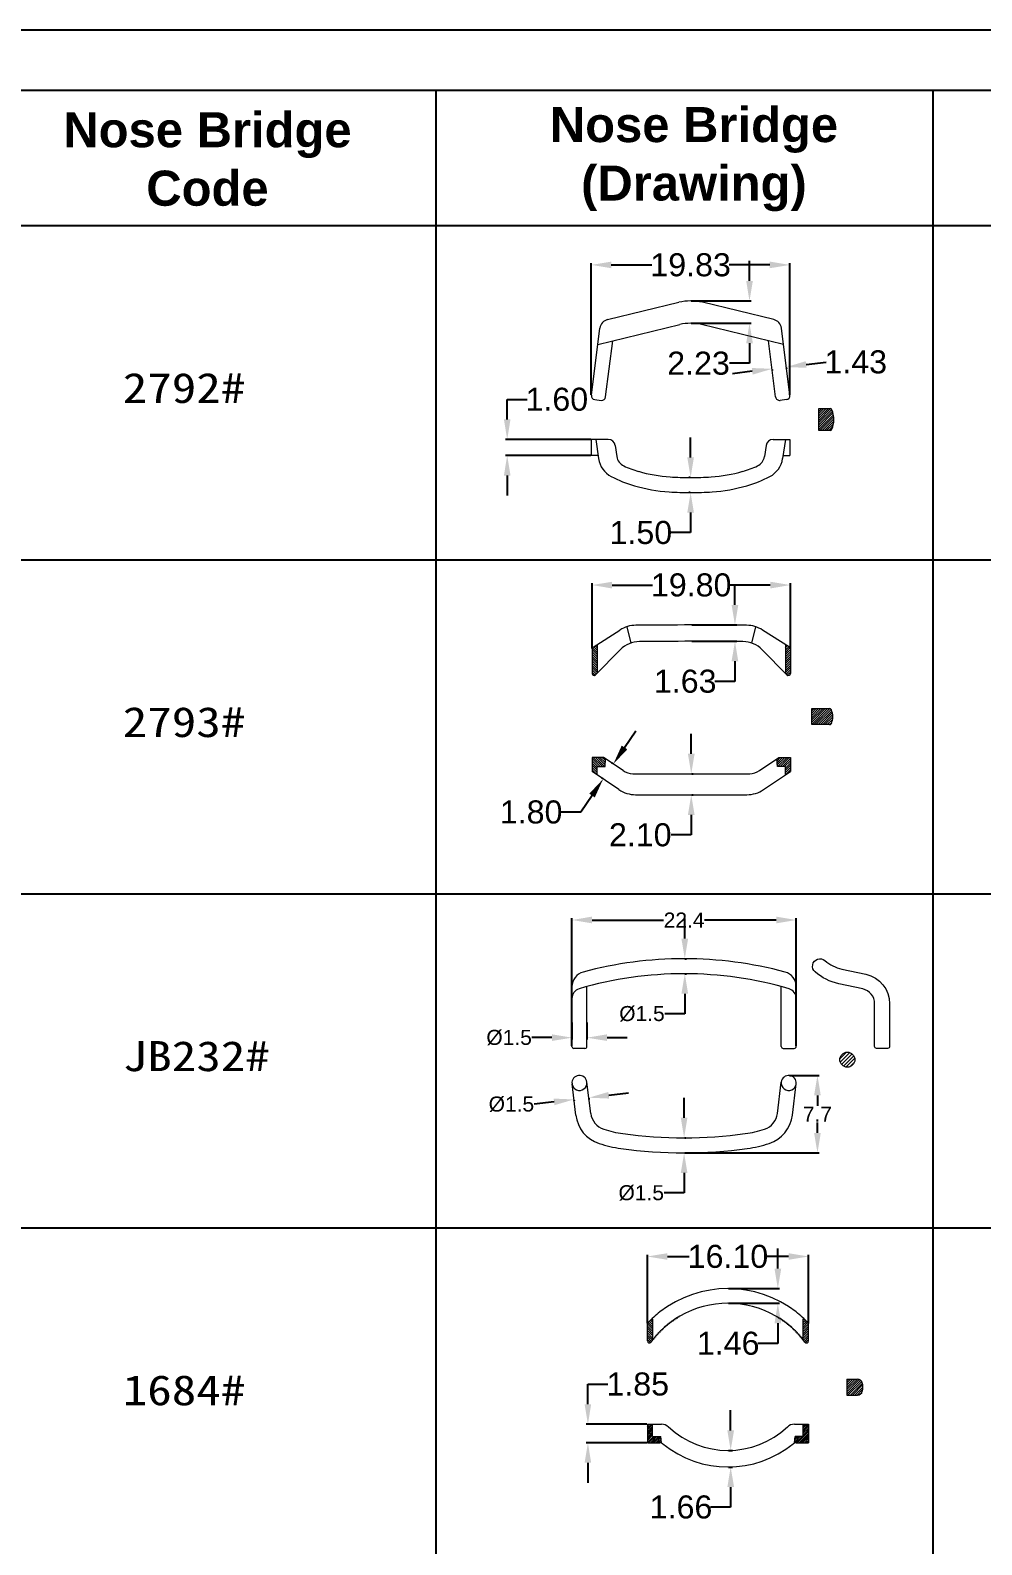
# Model space of a CAD drawing. Header units: inches. Extents: x 3613 to 8393, y -2205 to -794.
# Drawn here: x 5387.3 to 5482.3, y -1379.5 to -1228.4 of the extents above; entities that cross this region are included whole.
import ezdxf

# ---------------------------------------------------------------- set-up
doc = ezdxf.new("R2010")
doc.units = ezdxf.units.IN
doc.header["$MEASUREMENT"] = 0
doc.styles.get("Standard").update_dxf_attribs({"font": 'arial.ttf'})
doc.dimstyles.new('Standard$0', dxfattribs={"dimtxt": 2.3, "dimasz": 2, "dimexe": 1, "dimexo": 1, "dimgap": 1, "dimtad": 0, "dimtih": 1, "dimtoh": 1, "dimdec": 1, "dimzin": 0, "dimdsep": 46, "dimtxsty": 'Standard', "dimcen": 0, "dimclrd": 4, "dimclre": 4, "dimclrt": 4, "dimadec": 1, "dimazin": 0, "dimtfac": 1, "dimtdec": 1, "dimtofl": 0, "dimtmove": 0, "dimatfit": 0, "dimfxl": 1, "dimtolj": 1, "dimtzin": 0, "dimarcsym": 0})

# ---------------------------------------------------------------- blocks, each defined once
blk = doc.blocks.new('*D729')
at = {"color": 0, "lineweight": -2, "transparency": 16777216}
for p, q in [((5443.34, -1264.75), (5443.34, -1251.59)), ((5445.34, -1251.77), (5449.4, -1251.77)), ((5461.17, -1251.77), (5457.12, -1251.77)), ((5463.17, -1264.75), (5463.17, -1251.59))]:
    blk.add_line(p, q, dxfattribs=at)
at = {"color": 0, "transparency": 16777216}
for points in [[(5445.34, -1251.44), (5445.34, -1252.1), (5443.34, -1251.77)], [(5461.17, -1251.44), (5461.17, -1252.1), (5463.17, -1251.77)]]:
    blk.add_solid(points, dxfattribs=at)
at = {"layer": 'Defpoints', "color": 0, "transparency": 16777216}
for p in [(5463.17, -1251.77), (5443.34, -1264.81), (5463.17, -1264.81)]:
    blk.add_point(p, dxfattribs=at)
at = {"color": 0, "lineweight": 9, "transparency": 16777216, "insert": (5453.26, -1251.77), "char_height": 2.3, "attachment_point": 5}
blk.add_mtext('\\A1;19.83', dxfattribs=at)
blk = doc.blocks.new('*D730')
at = {"color": 0, "lineweight": -2, "transparency": 16777216}
for p, q in [((5459.14, -1253.36), (5459.14, -1251.36)), ((5453.32, -1255.36), (5459.32, -1255.36)), ((5453.32, -1257.59), (5459.32, -1257.59)), ((5459.14, -1259.59), (5459.14, -1261.59)), ((5459.14, -1261.59), (5457.14, -1261.59))]:
    blk.add_line(p, q, dxfattribs=at)
at = {"color": 0, "transparency": 16777216}
for points in [[(5458.81, -1253.36), (5459.48, -1253.36), (5459.14, -1255.36)], [(5458.81, -1259.59), (5459.48, -1259.59), (5459.14, -1257.59)]]:
    blk.add_solid(points, dxfattribs=at)
at = {"layer": 'Defpoints', "color": 0, "transparency": 16777216}
for p in [(5453.26, -1255.36), (5453.26, -1257.59), (5459.14, -1257.59)]:
    blk.add_point(p, dxfattribs=at)
at = {"color": 0, "lineweight": 9, "transparency": 16777216, "insert": (5454.05, -1261.59), "char_height": 2.3, "attachment_point": 5}
blk.add_mtext('\\A1;2.23', dxfattribs=at)
blk = doc.blocks.new('*D731')
at = {"color": 0, "lineweight": -2, "transparency": 16777216}
for p, q in [((5464.8, -1261.71), (5466.79, -1261.46)), ((5459.41, -1262.39), (5457.43, -1262.64)), ((5461.41, -1262.2), (5461.42, -1262.32)), ((5462.82, -1262.02), (5462.84, -1262.14))]:
    blk.add_line(p, q, dxfattribs=at)
at = {"color": 0, "transparency": 16777216}
for points in [[(5464.76, -1261.38), (5464.84, -1262.04), (5462.82, -1261.96)], [(5459.37, -1262.06), (5459.46, -1262.72), (5461.4, -1262.14)]]:
    blk.add_solid(points, dxfattribs=at)
at = {"layer": 'Defpoints', "color": 0, "transparency": 16777216}
for p in [(5462.82, -1261.96), (5462.82, -1261.96), (5461.4, -1262.14)]:
    blk.add_point(p, dxfattribs=at)
at = {"color": 0, "lineweight": 9, "transparency": 16777216, "insert": (5469.75, -1261.46), "char_height": 2.3, "attachment_point": 5}
blk.add_mtext('\\A1;1.43', dxfattribs=at)
blk = doc.blocks.new('*D732')
at = {"color": 0, "lineweight": -2, "transparency": 16777216}
for p, q in [((5453.26, -1270.99), (5453.26, -1268.99)), ((5453.2, -1272.99), (5453.08, -1272.99)), ((5453.2, -1274.49), (5453.08, -1274.49)), ((5453.26, -1276.49), (5453.26, -1278.49)), ((5453.26, -1278.49), (5451.26, -1278.49))]:
    blk.add_line(p, q, dxfattribs=at)
at = {"color": 0, "transparency": 16777216}
for points in [[(5452.93, -1270.99), (5453.59, -1270.99), (5453.26, -1272.99)], [(5452.93, -1276.49), (5453.59, -1276.49), (5453.26, -1274.49)]]:
    blk.add_solid(points, dxfattribs=at)
at = {"layer": 'Defpoints', "color": 0, "transparency": 16777216}
for p in [(5453.26, -1272.99), (5453.26, -1274.49), (5453.26, -1274.49)]:
    blk.add_point(p, dxfattribs=at)
at = {"color": 0, "lineweight": 9, "transparency": 16777216, "insert": (5448.29, -1278.49), "char_height": 2.3, "attachment_point": 5}
blk.add_mtext('\\A1;1.50', dxfattribs=at)
blk = doc.blocks.new('*D733')
at = {"color": 0, "lineweight": -2, "transparency": 16777216}
for p, q in [((5434.94, -1267.19), (5434.94, -1265.19)), ((5434.94, -1265.19), (5436.94, -1265.19)), ((5443.28, -1269.19), (5434.76, -1269.19)), ((5443.28, -1270.79), (5434.76, -1270.79)), ((5434.94, -1272.79), (5434.94, -1274.79))]:
    blk.add_line(p, q, dxfattribs=at)
at = {"color": 0, "transparency": 16777216}
for points in [[(5434.61, -1267.19), (5435.27, -1267.19), (5434.94, -1269.19)], [(5434.61, -1272.79), (5435.27, -1272.79), (5434.94, -1270.79)]]:
    blk.add_solid(points, dxfattribs=at)
at = {"layer": 'Defpoints', "color": 0, "transparency": 16777216}
for p in [(5434.94, -1269.19), (5443.34, -1269.19), (5443.34, -1270.79)]:
    blk.add_point(p, dxfattribs=at)
at = {"color": 0, "lineweight": 9, "transparency": 16777216, "insert": (5439.9, -1265.19), "char_height": 2.3, "attachment_point": 5}
blk.add_mtext('\\A1;1.60', dxfattribs=at)
blk = doc.blocks.new('*D734')
at = {"color": 0, "lineweight": -2, "transparency": 16777216}
for p, q in [((5443.42, -1290.04), (5443.42, -1283.54)), ((5445.42, -1283.72), (5449.46, -1283.72)), ((5461.22, -1283.72), (5457.18, -1283.72)), ((5463.22, -1290.04), (5463.22, -1283.54))]:
    blk.add_line(p, q, dxfattribs=at)
at = {"color": 0, "transparency": 16777216}
for points in [[(5445.42, -1283.39), (5445.42, -1284.06), (5443.42, -1283.72)], [(5461.22, -1283.39), (5461.22, -1284.06), (5463.22, -1283.72)]]:
    blk.add_solid(points, dxfattribs=at)
at = {"layer": 'Defpoints', "color": 0, "transparency": 16777216}
for p in [(5463.22, -1283.72), (5443.42, -1290.1), (5463.22, -1290.1)]:
    blk.add_point(p, dxfattribs=at)
at = {"color": 0, "lineweight": 9, "transparency": 16777216, "insert": (5453.32, -1283.72), "char_height": 2.3, "attachment_point": 5}
blk.add_mtext('\\A1;19.80', dxfattribs=at)
blk = doc.blocks.new('*D735')
at = {"color": 0, "lineweight": -2, "transparency": 16777216}
for p, q in [((5457.69, -1285.7), (5457.69, -1283.7)), ((5453.39, -1287.7), (5457.87, -1287.7)), ((5453.39, -1289.33), (5457.87, -1289.33)), ((5457.69, -1291.33), (5457.69, -1293.33)), ((5457.69, -1293.33), (5455.69, -1293.33))]:
    blk.add_line(p, q, dxfattribs=at)
at = {"color": 0, "transparency": 16777216}
for points in [[(5457.35, -1285.7), (5458.02, -1285.7), (5457.69, -1287.7)], [(5457.35, -1291.33), (5458.02, -1291.33), (5457.69, -1289.33)]]:
    blk.add_solid(points, dxfattribs=at)
at = {"layer": 'Defpoints', "color": 0, "transparency": 16777216}
for p in [(5453.32, -1287.7), (5453.32, -1289.33), (5457.69, -1289.33)]:
    blk.add_point(p, dxfattribs=at)
at = {"color": 0, "lineweight": 9, "transparency": 16777216, "insert": (5452.72, -1293.33), "char_height": 2.3, "attachment_point": 5}
blk.add_mtext('\\A1;1.63', dxfattribs=at)
blk = doc.blocks.new('*D736')
at = {"color": 0, "lineweight": -2, "transparency": 16777216}
for p, q in [((5453.32, -1300.56), (5453.32, -1298.56)), ((5453.39, -1302.56), (5453.5, -1302.56)), ((5453.39, -1304.66), (5453.5, -1304.66)), ((5453.32, -1306.66), (5453.32, -1308.66)), ((5453.32, -1308.66), (5451.32, -1308.66))]:
    blk.add_line(p, q, dxfattribs=at)
at = {"color": 0, "transparency": 16777216}
for points in [[(5452.99, -1300.56), (5453.66, -1300.56), (5453.32, -1302.56)], [(5452.99, -1306.66), (5453.66, -1306.66), (5453.32, -1304.66)]]:
    blk.add_solid(points, dxfattribs=at)
at = {"layer": 'Defpoints', "color": 0, "transparency": 16777216}
for p in [(5453.32, -1302.56), (5453.32, -1304.66), (5453.32, -1304.66)]:
    blk.add_point(p, dxfattribs=at)
at = {"color": 0, "lineweight": 9, "transparency": 16777216, "insert": (5448.23, -1308.66), "char_height": 2.3, "attachment_point": 5}
blk.add_mtext('\\A1;2.10', dxfattribs=at)
blk = doc.blocks.new('*D737')
at = {"color": 0, "lineweight": -2, "transparency": 16777216}
for p, q in [((5446.66, -1299.92), (5447.78, -1298.27)), ((5445.49, -1301.54), (5445.39, -1301.48)), ((5444.48, -1303.04), (5444.38, -1302.97)), ((5443.41, -1304.73), (5442.29, -1306.38)), ((5442.29, -1306.38), (5440.29, -1306.38))]:
    blk.add_line(p, q, dxfattribs=at)
at = {"color": 0, "transparency": 16777216}
for points in [[(5446.38, -1299.74), (5446.94, -1300.11), (5445.54, -1301.58)], [(5443.14, -1304.54), (5443.69, -1304.91), (5444.53, -1303.07)]]:
    blk.add_solid(points, dxfattribs=at)
at = {"layer": 'Defpoints', "color": 0, "transparency": 16777216}
for p in [(5445.54, -1301.58), (5444.53, -1303.07), (5444.53, -1303.07)]:
    blk.add_point(p, dxfattribs=at)
at = {"color": 0, "lineweight": 9, "transparency": 16777216, "insert": (5437.33, -1306.38), "char_height": 2.3, "attachment_point": 5}
blk.add_mtext('\\A1;1.80', dxfattribs=at)
blk = doc.blocks.new('*D740')
at = {"color": 0, "lineweight": -2, "transparency": 16777216}
for p, q in [((5441.41, -1329.7), (5441.41, -1316.97)), ((5443.41, -1317.15), (5450.56, -1317.15)), ((5461.81, -1317.15), (5454.66, -1317.15)), ((5463.81, -1329.7), (5463.81, -1316.97))]:
    blk.add_line(p, q, dxfattribs=at)
at = {"color": 0, "transparency": 16777216}
for points in [[(5443.41, -1316.81), (5443.41, -1317.48), (5441.41, -1317.15)], [(5461.81, -1316.81), (5461.81, -1317.48), (5463.81, -1317.15)]]:
    blk.add_solid(points, dxfattribs=at)
at = {"layer": 'Defpoints', "color": 0, "transparency": 16777216}
for p in [(5463.81, -1317.15), (5441.41, -1329.77), (5463.81, -1329.77)]:
    blk.add_point(p, dxfattribs=at)
at = {"color": 0, "lineweight": 9, "transparency": 16777216, "insert": (5452.61, -1317.15), "char_height": 1.5, "attachment_point": 5}
blk.add_mtext('\\A1;22.4', dxfattribs=at)
blk = doc.blocks.new('*D741')
at = {"color": 0, "lineweight": -2, "transparency": 16777216}
for p, q in [((5452.68, -1319.01), (5452.68, -1317.01)), ((5452.67, -1321.01), (5452.86, -1321.01)), ((5452.67, -1322.51), (5452.86, -1322.51)), ((5452.68, -1324.51), (5452.68, -1326.51)), ((5452.68, -1326.51), (5450.68, -1326.51))]:
    blk.add_line(p, q, dxfattribs=at)
at = {"color": 0, "transparency": 16777216}
for points in [[(5452.34, -1319.01), (5453.01, -1319.01), (5452.68, -1321.01)], [(5452.34, -1324.51), (5453.01, -1324.51), (5452.68, -1322.51)]]:
    blk.add_solid(points, dxfattribs=at)
at = {"layer": 'Defpoints', "color": 0, "transparency": 16777216}
for p in [(5452.61, -1321.01), (5452.61, -1322.51), (5452.68, -1322.51)]:
    blk.add_point(p, dxfattribs=at)
at = {"color": 0, "lineweight": 9, "transparency": 16777216, "insert": (5448.4, -1326.51), "char_height": 1.5, "attachment_point": 5}
blk.add_mtext('\\A1;%%C1.5', dxfattribs=at)
blk = doc.blocks.new('*D742')
at = {"color": 0, "lineweight": -2, "transparency": 16777216}
for p, q in [((5452.61, -1336.89), (5452.61, -1334.89)), ((5452.67, -1338.89), (5452.79, -1338.89)), ((5452.67, -1340.39), (5452.79, -1340.39)), ((5452.61, -1342.39), (5452.61, -1344.39)), ((5452.61, -1344.39), (5450.61, -1344.39))]:
    blk.add_line(p, q, dxfattribs=at)
at = {"color": 0, "transparency": 16777216}
for points in [[(5452.28, -1336.89), (5452.94, -1336.89), (5452.61, -1338.89)], [(5452.28, -1342.39), (5452.94, -1342.39), (5452.61, -1340.39)]]:
    blk.add_solid(points, dxfattribs=at)
at = {"layer": 'Defpoints', "color": 0, "transparency": 16777216}
for p in [(5452.61, -1338.89), (5452.61, -1340.39), (5452.61, -1340.39)]:
    blk.add_point(p, dxfattribs=at)
at = {"color": 0, "lineweight": 9, "transparency": 16777216, "insert": (5448.33, -1344.39), "char_height": 1.5, "attachment_point": 5}
blk.add_mtext('\\A1;%%C1.5', dxfattribs=at)
blk = doc.blocks.new('*D743')
at = {"color": 0, "lineweight": -2, "transparency": 16777216}
for p, q in [((5445.08, -1334.64), (5447.06, -1334.4)), ((5439.62, -1335.3), (5437.63, -1335.54)), ((5441.61, -1335.12), (5441.63, -1335.24)), ((5443.1, -1334.94), (5443.11, -1335.06))]:
    blk.add_line(p, q, dxfattribs=at)
at = {"color": 0, "transparency": 16777216}
for points in [[(5445.04, -1334.31), (5445.12, -1334.97), (5443.09, -1334.88)], [(5439.58, -1334.97), (5439.66, -1335.63), (5441.6, -1335.06)]]:
    blk.add_solid(points, dxfattribs=at)
at = {"layer": 'Defpoints', "color": 0, "transparency": 16777216}
for p in [(5441.6, -1335.06), (5441.6, -1335.06), (5443.09, -1334.88)]:
    blk.add_point(p, dxfattribs=at)
at = {"color": 0, "lineweight": 9, "transparency": 16777216, "insert": (5435.36, -1335.54), "char_height": 1.5, "attachment_point": 5}
blk.add_mtext('\\A1;%%C1.5', dxfattribs=at)
blk = doc.blocks.new('*D739')
at = {"color": 0, "lineweight": -2, "transparency": 16777216}
for p, q in [((5463.12, -1332.66), (5466.11, -1332.66)), ((5465.93, -1334.66), (5465.93, -1335.68)), ((5465.93, -1338.39), (5465.93, -1337.36)), ((5452.67, -1340.39), (5466.11, -1340.39))]:
    blk.add_line(p, q, dxfattribs=at)
at = {"color": 0, "transparency": 16777216}
for points in [[(5465.59, -1334.66), (5466.26, -1334.66), (5465.93, -1332.66)], [(5465.59, -1338.39), (5466.26, -1338.39), (5465.93, -1340.39)]]:
    blk.add_solid(points, dxfattribs=at)
at = {"layer": 'Defpoints', "color": 0, "transparency": 16777216}
for p in [(5463.06, -1332.66), (5452.61, -1340.39), (5465.93, -1340.39)]:
    blk.add_point(p, dxfattribs=at)
at = {"color": 0, "lineweight": 9, "transparency": 16777216, "insert": (5465.93, -1336.52), "char_height": 1.5, "attachment_point": 5}
blk.add_mtext('\\A1;7.7', dxfattribs=at)
blk = doc.blocks.new('*D738')
at = {"color": 0, "lineweight": -2, "transparency": 16777216}
for p, q in [((5441.41, -1327.37), (5441.41, -1329.07)), ((5442.91, -1327.37), (5442.91, -1329.07)), ((5439.41, -1328.89), (5437.41, -1328.89)), ((5444.91, -1328.89), (5446.91, -1328.89))]:
    blk.add_line(p, q, dxfattribs=at)
at = {"color": 0, "transparency": 16777216}
for points in [[(5439.41, -1328.56), (5439.41, -1329.22), (5441.41, -1328.89)], [(5444.91, -1328.56), (5444.91, -1329.22), (5442.91, -1328.89)]]:
    blk.add_solid(points, dxfattribs=at)
at = {"layer": 'Defpoints', "color": 0, "transparency": 16777216}
for p in [(5441.41, -1327.3), (5442.91, -1327.3), (5441.41, -1328.89)]:
    blk.add_point(p, dxfattribs=at)
at = {"color": 0, "lineweight": 9, "transparency": 16777216, "insert": (5435.13, -1328.89), "char_height": 1.5, "attachment_point": 5}
blk.add_mtext('\\A1;%%C1.5', dxfattribs=at)
blk = doc.blocks.new('*D751')
at = {"color": 0, "lineweight": -2, "transparency": 16777216}
for p, q in [((5448.94, -1357.43), (5448.94, -1350.55)), ((5450.94, -1350.73), (5453.13, -1350.73)), ((5463.04, -1350.73), (5460.85, -1350.73)), ((5465.04, -1357.43), (5465.04, -1350.55))]:
    blk.add_line(p, q, dxfattribs=at)
at = {"color": 0, "transparency": 16777216}
for points in [[(5450.94, -1350.4), (5450.94, -1351.06), (5448.94, -1350.73)], [(5463.04, -1350.4), (5463.04, -1351.06), (5465.04, -1350.73)]]:
    blk.add_solid(points, dxfattribs=at)
at = {"layer": 'Defpoints', "color": 0, "transparency": 16777216}
for p in [(5465.04, -1350.73), (5448.94, -1357.49), (5465.04, -1357.49)]:
    blk.add_point(p, dxfattribs=at)
at = {"color": 0, "lineweight": 9, "transparency": 16777216, "insert": (5456.99, -1350.73), "char_height": 2.3, "attachment_point": 5}
blk.add_mtext('\\A1;16.10', dxfattribs=at)
blk = doc.blocks.new('*D752')
at = {"color": 0, "lineweight": -2, "transparency": 16777216}
for p, q in [((5461.97, -1351.94), (5461.97, -1349.94)), ((5457.05, -1353.94), (5462.15, -1353.94)), ((5457.05, -1355.4), (5462.15, -1355.4)), ((5461.97, -1357.4), (5461.97, -1359.4)), ((5461.97, -1359.4), (5459.97, -1359.4))]:
    blk.add_line(p, q, dxfattribs=at)
at = {"color": 0, "transparency": 16777216}
for points in [[(5461.64, -1351.94), (5462.31, -1351.94), (5461.97, -1353.94)], [(5461.64, -1357.4), (5462.31, -1357.4), (5461.97, -1355.4)]]:
    blk.add_solid(points, dxfattribs=at)
at = {"layer": 'Defpoints', "color": 0, "transparency": 16777216}
for p in [(5456.99, -1353.94), (5456.99, -1355.4), (5461.97, -1355.4)]:
    blk.add_point(p, dxfattribs=at)
at = {"color": 0, "lineweight": 9, "transparency": 16777216, "insert": (5457.01, -1359.4), "char_height": 2.3, "attachment_point": 5}
blk.add_mtext('\\A1;1.46', dxfattribs=at)
blk = doc.blocks.new('*D753')
at = {"color": 0, "lineweight": -2, "transparency": 16777216}
for p, q in [((5443, -1365.47), (5443, -1363.47)), ((5443, -1363.47), (5445, -1363.47)), ((5448.88, -1367.47), (5442.82, -1367.47)), ((5448.88, -1369.32), (5442.82, -1369.32)), ((5443, -1371.32), (5443, -1373.32))]:
    blk.add_line(p, q, dxfattribs=at)
at = {"color": 0, "transparency": 16777216}
for points in [[(5442.67, -1365.47), (5443.33, -1365.47), (5443, -1367.47)], [(5442.67, -1371.32), (5443.33, -1371.32), (5443, -1369.32)]]:
    blk.add_solid(points, dxfattribs=at)
at = {"layer": 'Defpoints', "color": 0, "transparency": 16777216}
for p in [(5443, -1367.47), (5448.94, -1367.47), (5448.94, -1369.32)]:
    blk.add_point(p, dxfattribs=at)
at = {"color": 0, "lineweight": 9, "transparency": 16777216, "insert": (5447.98, -1363.47), "char_height": 2.3, "attachment_point": 5}
blk.add_mtext('\\A1;1.85', dxfattribs=at)
blk = doc.blocks.new('*D750')
at = {"color": 0, "lineweight": -2, "transparency": 16777216}
for p, q in [((5457.26, -1368.08), (5457.26, -1366.08)), ((5457.05, -1370.08), (5457.44, -1370.08)), ((5457.05, -1371.74), (5457.44, -1371.74)), ((5457.26, -1373.74), (5457.26, -1375.74)), ((5457.26, -1375.74), (5455.26, -1375.74))]:
    blk.add_line(p, q, dxfattribs=at)
at = {"color": 0, "transparency": 16777216}
for points in [[(5456.93, -1368.08), (5457.6, -1368.08), (5457.26, -1370.08)], [(5456.93, -1373.74), (5457.6, -1373.74), (5457.26, -1371.74)]]:
    blk.add_solid(points, dxfattribs=at)
at = {"layer": 'Defpoints', "color": 0, "transparency": 16777216}
for p in [(5456.99, -1370.08), (5456.99, -1371.74), (5457.26, -1371.74)]:
    blk.add_point(p, dxfattribs=at)
at = {"color": 0, "lineweight": 9, "transparency": 16777216, "insert": (5452.3, -1375.74), "char_height": 2.3, "attachment_point": 5}
blk.add_mtext('\\A1;1.66', dxfattribs=at)

msp = doc.modelspace()

# ---------------------------------------------------------------- hatches: boundary and pattern name
at = {"lineweight": 9}
h = msp.add_hatch(dxfattribs=at)
h.set_pattern_fill('ANSI31', color=1, scale=0.05, style=0)
h.set_pattern_definition([(45, (3966.16038, -1934.71882), (-0.112253202, 0.112253202), [])])
edge = h.paths.add_edge_path()
edge.add_arc((5467.182, -1268.101), 0.2, 270, 337.43103)
edge.add_arc((5465.017, -1267.201), 2.545, 337.43103, 382.56897)
edge.add_arc((5467.182, -1266.301), 0.2, 22.56897, 90)
edge.add_line((5467.182, -1266.101), (5466.062, -1266.101))
edge.add_line((5466.062, -1266.101), (5466.062, -1268.301))
edge.add_line((5466.062, -1268.301), (5467.182, -1268.301))
h = msp.add_hatch(dxfattribs=at)
h.set_pattern_fill('ANSI31', color=1, scale=0.05, style=0)
h.set_pattern_definition([(135, (6966.41639, -1981.36077), (0.112253202, 0.112253202), [])])
h.paths.add_polyline_path([(5443.423, -1292.543, 0.6710256), (5443.766, -1292.683), (5443.923, -1292.523), (5443.923, -1289.668), (5443.515, -1289.93, 0.255362), (5443.423, -1290.098)])
h = msp.add_hatch(dxfattribs=at)
h.set_pattern_fill('ANSI31', color=1, scale=0.05, style=0)
h.set_pattern_definition([(45, (3940.23023, -1981.36077), (-0.112253202, 0.112253202), [])])
h.paths.add_polyline_path([(5463.223, -1290.098, 0.255362), (5463.131, -1289.93), (5462.723, -1289.668), (5462.723, -1292.523), (5462.881, -1292.683, 0.6710256), (5463.223, -1292.543)])
h = msp.add_hatch(dxfattribs=at)
h.set_pattern_fill('ANSI31', color=1, scale=0.05, style=0)
h.set_pattern_definition([(45, (3940.23023, -1980.85708), (-0.112253202, 0.112253202), [])])
edge = h.paths.add_edge_path()
edge.add_arc((5467.133, -1296.253), 0.2, 23.57818, 90)
edge.add_line((5467.133, -1296.053), (5465.358, -1296.053))
edge.add_line((5465.358, -1296.053), (5465.358, -1297.653))
edge.add_line((5465.358, -1297.653), (5467.133, -1297.653))
edge.add_arc((5467.133, -1297.453), 0.2, 270, 336.42182)
edge.add_arc((5465.758, -1296.853), 1.7, 336.42182, 383.57818)
h = msp.add_hatch(dxfattribs=at)
h.set_pattern_fill('ANSI31', color=1, scale=0.05, style=0)
h.set_pattern_definition([(135, (6966.41639, -1983.2518), (0.112253202, 0.112253202), [])])
h.paths.add_polyline_path([(5443.423, -1300.921), (5443.423, -1302.321), (5443.923, -1302.659), (5443.923, -1301.834), (5444.718, -1301.834), (5444.769, -1301.059), (5444.566, -1300.921)])
h = msp.add_hatch(dxfattribs=at)
h.set_pattern_fill('ANSI31', color=1, scale=0.05, style=0)
h.set_pattern_definition([(45, (3940.23023, -1983.2518), (-0.112253202, 0.112253202), [])])
h.paths.add_polyline_path([(5462.08, -1300.921), (5461.877, -1301.059), (5461.928, -1301.834), (5462.723, -1301.834), (5462.723, -1302.659), (5463.223, -1302.321), (5463.223, -1300.921)])
at = {"lineweight": 9, "ltscale": 2}
h = msp.add_hatch(dxfattribs=at)
h.set_pattern_fill('ANSI31', color=1, scale=2, style=0)
edge = h.paths.add_edge_path()
edge.add_arc((5468.914, -1331.086), 0.75, 0, 360)
at = {"lineweight": 9}
h = msp.add_hatch(dxfattribs=at)
h.set_pattern_fill('ANSI31', color=1, scale=0.05, style=0)
h.set_pattern_definition([(135, (9206.67022, 1377.9964), (0.1122532015, 0.1122532015), [])])
h.paths.add_polyline_path([(5448.941, -1359.152, 0.7265835), (5449.303, -1359.269, -0.1060031), (5452.197, -1356.672, -0.0000085), (5452.197, -1356.672, 0.098825), (5449.461, -1359.058, 0.0107372), (5449.488, -1357.532, 0.0171996), (5449.464, -1356.888, 0.0152578), (5448.995, -1357.357, 0.1909326), (5448.941, -1357.494)])
h = msp.add_hatch(dxfattribs=at)
h.set_pattern_fill('ANSI31', color=1, scale=0.05, style=0)
h.set_pattern_definition([(45, (1707.3126, 1377.9964), (-0.1122532015, 0.1122532015), [])])
h.paths.add_polyline_path([(5465.042, -1359.152, -0.7265835), (5464.68, -1359.269, 0.1060031), (5461.786, -1356.672, 0.0000085), (5461.786, -1356.672, -0.098825), (5464.522, -1359.058, -0.0107372), (5464.495, -1357.532, -0.0171996), (5464.519, -1356.888, -0.0152578), (5464.988, -1357.357, -0.1909326), (5465.042, -1357.494)])
h = msp.add_hatch(dxfattribs=at)
h.set_pattern_fill('ANSI31', color=1, scale=0.05, style=0)
h.set_pattern_definition([(45, (-589.57784, 2735.78862), (-0.1122532015, 0.1122532015), [])])
edge = h.paths.add_edge_path()
edge.add_arc((5469.923, -1364.06), 0.5, 270, 347.58468)
edge.add_arc((5468.561, -1363.76), 1.895, 347.58468, 372.41532)
edge.add_arc((5469.923, -1363.46), 0.5, 12.41532, 90)
edge.add_line((5469.923, -1362.96), (5469.106, -1362.96))
edge.add_arc((5469.106, -1363.21), 0.25, 90, 180)
edge.add_line((5468.856, -1363.21), (5468.856, -1364.31))
edge.add_arc((5469.106, -1364.31), 0.25, 180, 270)
edge.add_line((5469.106, -1364.56), (5469.923, -1364.56))
at = {"linetype": 'ByBlock', "lineweight": 9}
h = msp.add_hatch(dxfattribs=at)
h.set_pattern_fill('ANSI31', color=1)
h.set_pattern_definition([(45, (4301.96117, -1630.9591), (-0.088388348, 0.088388348), [])])
edge = h.paths.add_edge_path()
edge.add_line((5465.042, -1369.299), (5465.042, -1367.495))
edge.add_line((5465.042, -1367.495), (5464.515, -1367.495))
edge.add_line((5464.515, -1367.495), (5464.515, -1368.679))
edge.add_line((5464.515, -1368.679), (5463.695, -1368.679))
edge.add_line((5463.695, -1368.679), (5463.621, -1369.334))
edge.add_arc((5463.805, -1369.799), 0.5, 90, 111.51496, ccw=False)
edge.add_line((5463.805, -1369.299), (5465.042, -1369.299))
edge = h.paths.add_edge_path()
edge.add_line((5448.941, -1367.495), (5448.941, -1369.299))
edge.add_line((5448.941, -1369.299), (5450.178, -1369.299))
edge.add_arc((5450.178, -1369.799), 0.5, 68.48504, 90, ccw=False)
edge.add_line((5450.361, -1369.334), (5450.288, -1368.679))
edge.add_line((5450.288, -1368.679), (5449.468, -1368.679))
edge.add_line((5449.468, -1368.679), (5449.468, -1367.495))
edge.add_line((5449.468, -1367.495), (5448.941, -1367.495))

# ---------------------------------------------------------------- linework, layer by layer
for p, q in [((5708.23, -1234.354), (5298.974, -1234.354)), ((5427.799, -1234.354), (5427.799, -1490.315)), ((5477.447, -1234.354), (5477.447, -1490.315)), ((5311.792, -1247.848), (5708.23, -1247.848)), ((5311.792, -1281.189), (5708.23, -1281.189)), ((5311.792, -1314.531), (5708.23, -1314.531)), ((5311.792, -1347.873), (5708.23, -1347.873))]:
    msp.add_line(p, q)
at = {"color": 0, "lineweight": 9}
for p, q in [((5444.962, -1257.222), (5452.082, -1255.503)), ((5461.556, -1257.222), (5454.436, -1255.503)), ((5443.347, -1264.763), (5444.193, -1258.081)), ((5443.988, -1259.7), (5452.185, -1257.721)), ((5462.53, -1259.7), (5454.333, -1257.721)), ((5463.172, -1264.763), (5462.325, -1258.081)), ((5444.765, -1264.942), (5445.475, -1259.341)), ((5461.753, -1264.942), (5461.043, -1259.341)), ((5443.693, -1265.21), (5444.318, -1265.289)), ((5462.825, -1265.21), (5462.2, -1265.289)), ((5466.062, -1266.101), (5467.182, -1266.101)), ((5466.062, -1268.301), (5466.062, -1266.101)), ((5445.029, -1269.19), (5443.343, -1269.19)), ((5443.343, -1269.19), (5443.343, -1270.79)), ((5443.794, -1269.19), (5444.071, -1271.102)), ((5461.489, -1269.19), (5463.175, -1269.19)), ((5462.724, -1269.19), (5462.447, -1271.102)), ((5463.175, -1269.19), (5463.175, -1270.79)), ((5467.182, -1268.301), (5466.062, -1268.301)), ((5444.026, -1270.79), (5443.343, -1270.79)), ((5445.722, -1269.789), (5445.883, -1270.904)), ((5460.796, -1269.789), (5460.635, -1270.904)), ((5462.492, -1270.79), (5463.175, -1270.79)), ((5443.515, -1289.93), (5446.194, -1288.211)), ((5446.897, -1287.878), (5447.297, -1289.506)), ((5459.749, -1287.878), (5459.349, -1289.506)), ((5463.131, -1289.93), (5460.453, -1288.211)), ((5443.423, -1290.098), (5443.423, -1292.543)), ((5446.239, -1290.171), (5443.766, -1292.683)), ((5443.923, -1289.668), (5443.923, -1292.523)), ((5460.408, -1290.171), (5462.881, -1292.683)), ((5462.723, -1289.668), (5462.723, -1292.523)), ((5463.223, -1290.098), (5463.223, -1292.543)), ((5465.358, -1296.053), (5467.133, -1296.053)), ((5465.358, -1297.653), (5465.358, -1296.053)), ((5467.133, -1297.653), (5465.358, -1297.653)), ((5443.423, -1300.921), (5443.423, -1302.321)), ((5444.566, -1300.921), (5443.423, -1300.921)), ((5446.513, -1302.237), (5444.566, -1300.921)), ((5444.718, -1301.834), (5444.769, -1301.059)), ((5460.133, -1302.237), (5462.08, -1300.921)), ((5461.928, -1301.834), (5461.877, -1301.059)), ((5462.08, -1300.921), (5463.223, -1300.921)), ((5463.223, -1300.921), (5463.223, -1302.321)), ((5446.103, -1304.132), (5443.423, -1302.321)), ((5443.923, -1302.659), (5443.923, -1301.834)), ((5443.923, -1301.834), (5444.718, -1301.834)), ((5460.544, -1304.132), (5463.223, -1302.321)), ((5462.723, -1301.834), (5461.928, -1301.834)), ((5462.723, -1302.659), (5462.723, -1301.834)), ((5441.408, -1329.766), (5441.408, -1323.792)), ((5442.908, -1329.766), (5442.908, -1323.792)), ((5462.311, -1329.766), (5462.311, -1323.792)), ((5463.811, -1329.766), (5463.811, -1323.792)), ((5442.708, -1329.966), (5441.608, -1329.966)), ((5462.511, -1329.966), (5463.611, -1329.966)), ((5441.793, -1336.626), (5441.414, -1333.498)), ((5443.282, -1336.445), (5442.903, -1333.317)), ((5461.937, -1336.445), (5462.316, -1333.317)), ((5463.426, -1336.626), (5463.805, -1333.498)), ((5468.856, -1362.96), (5468.856, -1364.56)), ((5468.856, -1362.96), (5469.923, -1362.96)), ((5468.856, -1364.56), (5469.923, -1364.56)), ((5448.941, -1367.47), (5450.354, -1367.47)), ((5463.629, -1367.47), (5465.042, -1367.47)), ((5448.941, -1369.324), (5450.178, -1369.324)), ((5463.805, -1369.324), (5465.042, -1369.324))]:
    msp.add_line(p, q, dxfattribs=at)
at = {"lineweight": 9}
for p, q in [((5448.941, -1359.152), (5448.941, -1357.494)), ((5465.042, -1359.152), (5465.042, -1357.494))]:
    msp.add_line(p, q, dxfattribs=at)
at = {"color": 0, "linetype": 'ByBlock', "lineweight": 9}
for p, q in [((5448.941, -1367.47), (5448.941, -1369.324)), ((5449.468, -1368.679), (5449.468, -1367.495)), ((5464.515, -1368.679), (5464.515, -1367.495)), ((5465.042, -1367.47), (5465.042, -1369.324)), ((5449.468, -1368.679), (5450.288, -1368.679)), ((5450.361, -1369.334), (5450.288, -1368.679)), ((5463.621, -1369.334), (5463.695, -1368.679)), ((5464.515, -1368.679), (5463.695, -1368.679))]:
    msp.add_line(p, q, dxfattribs=at)
msp.add_lwpolyline([(5712.268, -1525.354), (5712.268, -1228.354), (5292.268, -1228.354), (5292.268, -1525.354)], close=True)
at = {"color": 0, "lineweight": 9}
msp.add_lwpolyline([(5472.938, -1329.966), (5471.838, -1329.966, -0.4142136), (5471.638, -1329.766), (5471.638, -1325.498, 0.3527159), (5470.457, -1324.033), (5468.048, -1323.508, -0.126003), (5465.696, -1322.328, -1), (5466.68, -1321.196, 0.126003), (5468.367, -1322.043), (5470.776, -1322.567, -0.3527159), (5473.138, -1325.498), (5473.138, -1329.766, -0.4142136)], format="xyb", close=True, dxfattribs=at)
at = {"lineweight": 9}
for points in [[(5449.461, -1359.058, 0.0107372), (5449.488, -1357.532, 0.0171996), (5449.464, -1356.888)], [(5464.522, -1359.058, -0.0107372), (5464.495, -1357.532, -0.0171996), (5464.519, -1356.888)]]:
    msp.add_lwpolyline(points, format="xyb", dxfattribs=at)
at = {"color": 0, "lineweight": 9}
msp.add_circle((5468.914, -1331.086), 0.75, dxfattribs=at)
for centre, radius, start, end in [((5453.259, -1260.378), 5.015, 90, 103.5714), ((5453.259, -1260.378), 5.015, 76.4286, 90), ((5445.2, -1258.209), 1.015, 103.5714, 172.77948), ((5461.318, -1258.209), 1.015, 7.22052, 76.4286), ((5453.259, -1262.169), 4.576, 90, 103.5714), ((5453.259, -1262.169), 4.576, 76.4286, 90), ((5443.743, -1264.813), 0.4, 172.77948, 262.77948), ((5444.368, -1264.892), 0.4, 262.77948, 352.77948), ((5462.15, -1264.892), 0.4, 187.22052, 277.22052), ((5462.775, -1264.813), 0.4, 277.22052, 7.22052), ((5467.182, -1266.301), 0.2, 22.56897, 90), ((5465.017, -1267.201), 2.545, 337.43103, 22.56897), ((5445.029, -1269.89), 0.7, 8.23651, 90), ((5461.489, -1269.89), 0.7, 90, 171.76349), ((5467.182, -1268.101), 0.2, 270, 337.43103), ((5447.071, -1270.732), 1.2, 188.23651, 245.59313), ((5459.447, -1270.732), 1.2, 294.40687, 351.76349), ((5446.453, -1270.757), 2.406, 188.23651, 242.40064), ((5451.05, -1261.963), 10.83, 245.59313, 253.94934), ((5452.196, -1257.981), 14.973, 253.94934, 266.21358), ((5454.323, -1257.981), 14.973, 273.78642, 286.05066), ((5455.468, -1261.963), 10.83, 286.05066, 294.40687), ((5460.066, -1270.757), 2.406, 297.59936, 351.76349), ((5451.05, -1261.963), 12.33, 242.40064, 253.94934), ((5452.196, -1257.981), 16.473, 253.94934, 266.21358), ((5453.259, -1241.912), 31.078, 266.21358, 270), ((5453.259, -1241.912), 31.078, 270, 273.78642), ((5454.323, -1257.981), 16.473, 273.78642, 286.05066), ((5455.468, -1261.963), 12.33, 286.05066, 297.59936), ((5453.259, -1241.912), 32.578, 266.21358, 270), ((5453.259, -1241.912), 32.578, 270, 273.78642), ((5457.362, -2529.352), 1241.656, 90.186345, 90.441246), ((5449.285, -2529.352), 1241.656, 89.558754, 89.813655), ((5447.823, -1290.748), 3.015, 90.44125, 122.6999), ((5458.824, -1290.748), 3.015, 57.3001, 89.55875), ((5443.623, -1290.098), 0.2, 122.6999, 180), ((5448.176, -1292.078), 2.718, 90.42537, 135.45049), ((5457.362, -2529.352), 1240.026, 90.18659, 90.425368), ((5449.285, -2529.352), 1240.026, 89.574632, 89.81341), ((5458.471, -1292.078), 2.718, 44.54951, 89.57463), ((5463.023, -1290.098), 0.2, 0, 57.3001), ((5443.623, -1292.543), 0.2, 180, 315.45049), ((5463.023, -1292.543), 0.2, 224.54951, 0), ((5467.133, -1296.253), 0.2, 23.57818, 90), ((5465.758, -1296.853), 1.7, 336.42182, 23.57818), ((5467.133, -1297.453), 0.2, 270, 336.42182), ((5447.521, -1300.746), 1.8, 235.94411, 268.63132), ((5453.323, -90.41), 1212.149, 269.723711, 270), ((5453.323, -90.41), 1212.149, 270, 270.276289), ((5459.125, -1300.746), 1.8, 271.36868, 304.05589), ((5447.783, -1301.647), 3, 235.94411, 269.73791), ((5458.864, -1301.647), 3, 270.26209, 304.05589), ((5453.323, -90.41), 1214.249, 269.737905, 270), ((5453.323, -90.41), 1214.249, 270, 270.262095), ((5442.908, -1323.792), 1.5, 105.02874, 180), ((5452.609, -1359.924), 38.913, 74.97126, 105.02874), ((5462.311, -1323.792), 1.5, 0, 74.97126), ((5452.609, -1359.924), 37.413, 73.73047, 106.26953), ((5442.408, -1324.97), 1, 106.26953, 180), ((5462.811, -1324.97), 1, 0, 73.73047), ((5441.608, -1329.766), 0.2, 180, 270), ((5442.708, -1329.766), 0.2, 270, 360), ((5462.511, -1329.766), 0.2, 180, 270), ((5463.611, -1329.766), 0.2, 270, 360), ((5442.158, -1333.407), 0.75, 6.91866, 186.91866), ((5463.061, -1333.407), 0.75, 353.08134, 173.08134), ((5442.158, -1333.407), 0.75, 186.91866, 6.91866), ((5463.061, -1333.407), 0.75, 173.08134, 353.08134), ((5445.169, -1336.216), 3.4, 186.91866, 251.97364), ((5445.169, -1336.216), 1.9, 186.91866, 251.97364), ((5460.05, -1336.216), 1.9, 288.02636, 353.08134), ((5460.05, -1336.216), 3.4, 288.02636, 353.08134), ((5448.062, -1327.326), 11.249, 251.97364, 262.03516), ((5452.609, -1294.822), 44.07, 262.03516, 277.96484), ((5457.157, -1327.326), 11.249, 277.96484, 288.02636), ((5448.062, -1327.326), 12.749, 251.97364, 262.03516), ((5452.609, -1294.822), 45.57, 262.03516, 277.96484), ((5457.157, -1327.326), 12.749, 277.96484, 288.02636), ((5469.923, -1363.46), 0.5, 12.41532, 90), ((5469.923, -1364.06), 0.5, 270, 347.58468), ((5468.561, -1363.76), 1.895, 347.58468, 12.41532), ((5450.354, -1368.495), 1.025, 46.9515, 90), ((5456.991, -1361.389), 8.698, 226.9515, 313.0485), ((5463.629, -1368.495), 1.025, 90, 133.0485), ((5450.178, -1369.799), 0.475, 50.99098, 90), ((5456.991, -1361.388), 10.349, 230.99098, 309.00902), ((5463.805, -1369.799), 0.475, 90, 129.00902)]:
    msp.add_arc(centre, radius, start, end, dxfattribs=at)
at = {"lineweight": 9}
for centre, radius, start, end in [((5456.991, -1365.043), 11.107, 52.23211, 127.76789), ((5456.991, -1365.043), 9.647, 60.19861, 119.80139), ((5456.907, -1364.796), 10.86, 128.21427, 136.76332), ((5456.806, -1364.72), 9.274, 119.80139, 144.00614), ((5457.177, -1364.72), 9.274, 35.99386, 60.19861), ((5457.076, -1364.796), 10.86, 43.23668, 51.78573), ((5449.141, -1357.494), 0.2, 136.76332, 180), ((5464.842, -1357.494), 0.2, 0, 43.23668), ((5449.141, -1359.152), 0.2, 180, 324.00614), ((5464.842, -1359.152), 0.2, 215.99386, 0)]:
    msp.add_arc(centre, radius, start, end, dxfattribs=at)

# ---------------------------------------------------------------- texts
at = {"char_height": 3.5, "width": 34.34827, "attachment_point": 5}
for s, insert in [('{\\fArial|b1|i0|c0|p34;Nose Bridge (Drawing)}', (5453.593, -1241.221)), ('{\\fArial|b1|i0|c0|p34;Nose Bridge Code}', (5405.002, -1241.221))]:
    msp.add_mtext(s, dxfattribs=dict(at, insert=insert))
at = {"color": 0, "lineweight": 9, "char_height": 3, "width": 14.41517, "attachment_point": 1}
for s, insert in [('{\\fSimSun|b1|i0|c134|p2;\\W1.2;2\\fSimSun|b1|i0|c0|p2;792\\fSimSun|b1|i0|c134|p2;#}', (5396.54, -1262.548)), ('{\\fSimSun|b1|i0|c134|p2;\\W1.2;2\\fSimSun|b1|i0|c0|p2;793\\fSimSun|b1|i0|c134|p2;#}', (5396.54, -1295.89)), ('{\\fSimSun|b1|i0|c0|p2;\\W1.2;JB232\\fSimSun|b1|i0|c134|p2;#}', (5396.54, -1329.232)), ('{\\fSimSun|b1|i0|c0|p2;\\W1.2;1684\\fSimSun|b1|i0|c134|p2;#}', (5396.54, -1362.574))]:
    msp.add_mtext(s, dxfattribs=dict(at, insert=insert))

# ---------------------------------------------------------------- dimensions: what is measured, and where the dimension line sits
at = {"color": 3, "lineweight": 9}
for base, p1, p2, override, picture, middle in [((5463.175, -1251.771), (5443.343, -1264.813), (5463.175, -1264.813), {"dimasz": 2, "dimexe": 0.18, "dimexo": 0.0625, "dimgap": 0.09, "dimdec": 2, "dimtxsty": 'Standard', "dimcen": 0.09, "dimclrd": 0, "dimclre": 0, "dimclrt": 0, "dimtdec": 2, "dimatfit": 3, "dimfxl": 1.25, "dimarcsym": 0}, '*D729', (5453.259, -1251.771)), ((5463.223, -1283.724), (5443.423, -1290.098), (5463.223, -1290.098), {"dimasz": 2, "dimexe": 0.18, "dimexo": 0.0625, "dimgap": 0.09, "dimdec": 2, "dimtxsty": 'Standard', "dimcen": 0.09, "dimclrd": 0, "dimclre": 0, "dimclrt": 0, "dimtdec": 2, "dimatfit": 3, "dimfxl": 1.25, "dimarcsym": 0}, '*D734', (5453.323, -1283.724)), ((5463.811, -1317.148), (5441.408, -1329.766), (5463.811, -1329.766), {"dimtxt": 1.5, "dimexe": 0.18, "dimexo": 0.0625, "dimgap": 0.09, "dimtxsty": 'Standard', "dimcen": 0.09, "dimclrd": 0, "dimclre": 0, "dimclrt": 0, "dimtdec": 2, "dimatfit": 3, "dimfxl": 1.25, "dimarcsym": 0}, '*D740', (5452.609, -1317.148)), ((5465.042, -1350.73), (5448.941, -1357.494), (5465.042, -1357.494), {"dimasz": 2, "dimexe": 0.18, "dimexo": 0.0625, "dimgap": 0.09, "dimdec": 2, "dimtxsty": 'Standard', "dimcen": 0.09, "dimclrd": 0, "dimclre": 0, "dimclrt": 0, "dimtdec": 2, "dimatfit": 3, "dimfxl": 1.25, "dimarcsym": 0}, '*D751', (5456.991, -1350.73))]:
    dim = msp.add_linear_dim(base=base, p1=p1, p2=p2, dimstyle='Standard$0', override=override, dxfattribs=at)
    dim.commit()
    dim.dimension.update_dxf_attribs({"geometry": picture, "text_midpoint": middle})
for base, p1, p2, override, picture, middle in [((5459.142, -1257.593), (5453.259, -1255.363), (5453.259, -1257.593), {"dimasz": 2, "dimexe": 0.18, "dimexo": 0.0625, "dimgap": 0.09, "dimdec": 2, "dimtxsty": 'Standard', "dimcen": 0.09, "dimclrd": 0, "dimclre": 0, "dimclrt": 0, "dimtdec": 2, "dimatfit": 3, "dimfxl": 1.25, "dimarcsym": 0}, '*D730', (5454.045, -1261.593)), ((5457.688, -1289.333), (5453.323, -1287.703), (5453.323, -1289.333), {"dimasz": 2, "dimexe": 0.18, "dimexo": 0.0625, "dimgap": 0.09, "dimdec": 2, "dimtxsty": 'Standard', "dimcen": 0.09, "dimclrd": 0, "dimclre": 0, "dimclrt": 0, "dimtdec": 2, "dimatfit": 3, "dimfxl": 1.25, "dimarcsym": 0}, '*D735', (5452.719, -1293.333)), ((5465.927, -1340.392), (5463.061, -1332.657), (5452.609, -1340.392), {"dimtxt": 1.5, "dimexe": 0.18, "dimexo": 0.0625, "dimgap": 0.09, "dimtxsty": 'Standard', "dimcen": 0.09, "dimclrd": 0, "dimclre": 0, "dimclrt": 0, "dimtdec": 2, "dimatfit": 3, "dimfxl": 1.25, "dimarcsym": 0}, '*D739', (5465.927, -1336.525)), ((5457.264, -1371.7374), (5456.9914, -1370.082), (5456.9914, -1371.7374), {"dimasz": 2, "dimexe": 0.18, "dimexo": 0.0625, "dimgap": 0.09, "dimdec": 2, "dimtxsty": 'Standard', "dimcen": 0.09, "dimclrd": 0, "dimclre": 0, "dimclrt": 0, "dimtdec": 2, "dimatfit": 3, "dimfxl": 1.25, "dimarcsym": 0}, '*D750', (5452.2959, -1375.7374))]:
    dim = msp.add_linear_dim(base=base, p1=p1, p2=p2, angle=90, dimstyle='Standard$0', override=override, dxfattribs=at)
    dim.commit()
    dim.dimension.update_dxf_attribs({"geometry": picture, "text_midpoint": middle, "dimtype": 160})
for p1, p2, distance, picture, middle in [((5461.398, -1262.142), (5462.817, -1261.962), 0, '*D731', (5469.754, -1261.459)), ((5443.343, -1270.79), (5443.343, -1269.19), 8.404, '*D733', (5439.904, -1265.19)), ((5453.259, -1272.989), (5453.259, -1274.489), 0, '*D732', (5448.294, -1278.489)), ((5445.54, -1301.579), (5444.532, -1303.071), 0, '*D737', (5437.327, -1306.385)), ((5453.323, -1302.56), (5453.323, -1304.66), 0, '*D736', (5448.23, -1308.66)), ((5456.991, -1353.936), (5456.991, -1355.396), 4.983, '*D752', (5457.007, -1359.396))]:
    dim = msp.add_aligned_dim(p1=p1, p2=p2, distance=distance, dimstyle='Standard$0', override={"dimasz": 2, "dimexe": 0.18, "dimexo": 0.0625, "dimgap": 0.09, "dimdec": 2, "dimtxsty": 'Standard', "dimcen": 0.09, "dimclrd": 0, "dimclre": 0, "dimclrt": 0, "dimtdec": 2, "dimatfit": 3, "dimfxl": 1.25, "dimarcsym": 0}, dxfattribs=at)
    dim.commit()
    dim.dimension.update_dxf_attribs({"geometry": picture, "text_midpoint": middle})
for base, p1, p2, angle, picture, middle, dimtype in [((5452.677, -1322.512), (5452.609, -1321.012), (5452.609, -1322.512), 90, '*D741', (5448.4, -1326.512), 160), ((5441.408, -1328.891), (5442.908, -1327.303), (5441.408, -1327.303), 180, '*D738', (5435.131, -1328.891), 161)]:
    dim = msp.add_linear_dim(base=base, p1=p1, p2=p2, angle=angle, text='%%C<>', dimstyle='Standard$0', override={"dimtxt": 1.5, "dimexe": 0.18, "dimexo": 0.0625, "dimgap": 0.09, "dimcen": 0.09, "dimclrd": 0, "dimclre": 0, "dimclrt": 0, "dimtdec": 2, "dimatfit": 3, "dimfxl": 1.25}, dxfattribs=at)
    dim.commit()
    dim.dimension.update_dxf_attribs({"geometry": picture, "text_midpoint": middle, "dimtype": dimtype})
for p1, p2, picture, middle in [((5443.093, -1334.881), (5441.604, -1335.062), '*D743', (5435.356, -1335.544)), ((5452.609, -1338.892), (5452.609, -1340.392), '*D742', (5448.332, -1344.392))]:
    dim = msp.add_aligned_dim(p1=p1, p2=p2, distance=0, text='%%C<>', dimstyle='Standard$0', override={"dimtxt": 1.5, "dimexe": 0.18, "dimexo": 0.0625, "dimgap": 0.09, "dimtxsty": 'Standard', "dimcen": 0.09, "dimclrd": 0, "dimclre": 0, "dimclrt": 0, "dimtdec": 2, "dimatfit": 3, "dimfxl": 1.25, "dimarcsym": 0}, dxfattribs=at)
    dim.commit()
    dim.dimension.update_dxf_attribs({"geometry": picture, "text_midpoint": middle})
dim = msp.add_linear_dim(base=(5443, -1367.47), p1=(5448.941, -1369.324), p2=(5448.941, -1367.47), angle=90, dimstyle='Standard$0', override={"dimasz": 2, "dimexe": 0.18, "dimexo": 0.0625, "dimgap": 0.09, "dimdec": 2, "dimtxsty": 'Standard', "dimcen": 0.09, "dimclrd": 0, "dimclre": 0, "dimclrt": 0, "dimtdec": 2, "dimatfit": 3, "dimfxl": 1.25, "dimarcsym": 0}, dxfattribs=at)
dim.commit()
dim.dimension.update_dxf_attribs({"geometry": '*D753', "text_midpoint": (5447.978, -1363.47)})

doc.saveas('drawing.dxf')
